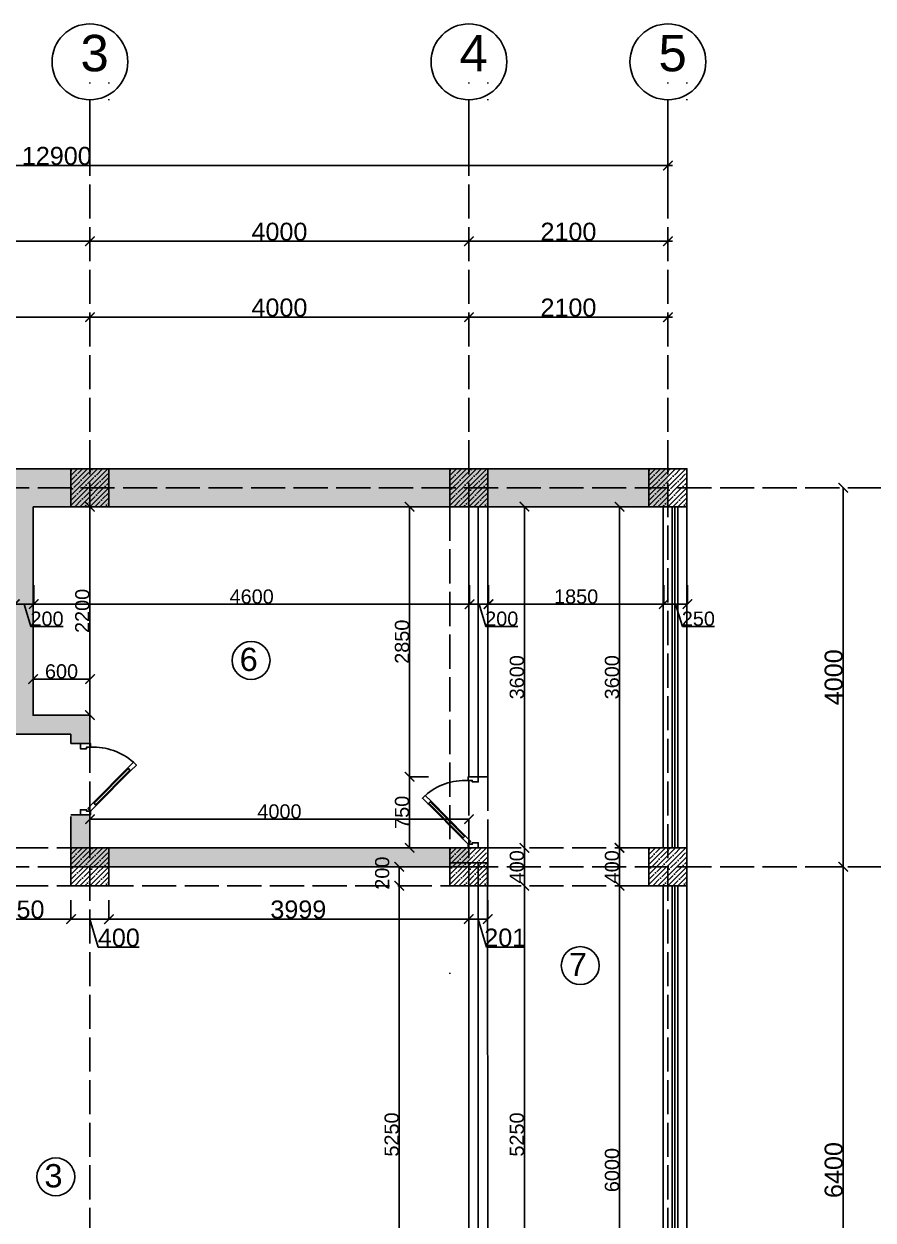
# Model space of a CAD drawing. Header units: millimetres. Extents: x -6014 to 220479, y -27718 to 28747.
# Drawn here: x 8273 to 17235, y 7239 to 19861 of the extents above; entities that cross this region are included whole.
import ezdxf

# ---------------------------------------------------------------- set-up
doc = ezdxf.new("R2010")
doc.units = ezdxf.units.MM
doc.header["$MEASUREMENT"] = 0
doc.linetypes.add('ACAD_ISO02W100', pattern=[15, 12, -3])
doc.layers.add('Plan 1', color=7, linetype='Continuous')
doc.layers.add('Plan 2', color=7, linetype='Continuous')
doc.styles.get("Standard").update_dxf_attribs({"font": 'arial.ttf'})
doc.dimstyles.new('GOST', dxfattribs={"dimtxt": 190, "dimasz": 100, "dimexe": 0.18, "dimexo": 0.06, "dimgap": 3, "dimtad": 1, "dimdec": 0, "dimzin": 0, "dimdsep": 46, "dimtxsty": 'Standard', "dimblk": 'ARCHTICK', "dimcen": 0.09, "dimclrt": 256, "dimadec": 0, "dimazin": 0, "dimtfac": 1, "dimtdec": 0, "dimtofl": 0, "dimtmove": 0, "dimatfit": 3, "dimldrblk": 'ARCHTICK', "dimfxl": 200, "dimfxlon": 1, "dimtolj": 1, "dimtzin": 0, "dimarcsym": 0})

# ---------------------------------------------------------------- blocks, each defined once
blk = doc.blocks.new('A$C3C032968')
for p, q in [((0, 0), (0, 100)), ((0, 100), (0, 0)), ((700, 0), (700, 100)), ((700, 0), (700, 100))]:
    blk.add_line(p, q)
for points in [[(120, 128), (461, 466), (433, 494), (92, 156)], [(113, 135), (454, 473), (440, 487), (99, 149)], [(517, 522), (461, 466), (433, 494), (489, 551)], [(63, 72), (120, 128), (92, 156), (35, 100)], [(35, 100), (0, 100), (0, 0), (50, 0), (50, 50), (50, 60), (35, 60)], [(665, 100), (665, 60), (650, 60), (650, 50), (650, 0), (700, 0), (700, 100)]]:
    blk.add_lwpolyline(points, close=True)
blk.add_arc((72, 129), 593, 357.2313, 41.4937)
blk = doc.blocks.new('_ArchTick')
at = {"color": 0, "linetype": 'ByBlock', "const_width": 0.15}
blk.add_lwpolyline([(-0.5, -0.5), (0.5, 0.5)], dxfattribs=at)
blk = doc.blocks.new('*D142')
at = {"color": 0, "lineweight": -2, "transparency": 16777216}
for p, q in [((4170, 16567), (4170, 16767)), ((4170, 16767), (8970, 16767)), ((8970, 16567), (8970, 16767))]:
    blk.add_line(p, q, dxfattribs=at)
at = {"layer": 'Defpoints', "color": 0, "transparency": 16777216}
for p in [(8970, 16767), (4170, 14967), (8970, 14967)]:
    blk.add_point(p, dxfattribs=at)
at = {"color": 0, "lineweight": -2, "transparency": 16777216, "xscale": 100, "yscale": 100, "zscale": 100, "rotation": 180}
blk.add_blockref('_ArchTick', (4170, 16767), dxfattribs=at)
at = {"color": 0, "lineweight": -2, "transparency": 16777216, "xscale": 100, "yscale": 100, "zscale": 100}
blk.add_blockref('_ArchTick', (8970, 16767), dxfattribs=at)
at = {"transparency": 16777216, "insert": (6570, 16867), "char_height": 190, "attachment_point": 5}
blk.add_mtext('\\A1;4800', dxfattribs=at)
blk = doc.blocks.new('*D143')
at = {"color": 0, "lineweight": -2, "transparency": 16777216}
for p, q in [((8970, 16567), (8970, 16767)), ((8970, 16767), (12970, 16767)), ((12970, 16567), (12970, 16767))]:
    blk.add_line(p, q, dxfattribs=at)
at = {"layer": 'Defpoints', "color": 0, "transparency": 16777216}
for p in [(12970, 16767), (8970, 14967), (12970, 14967)]:
    blk.add_point(p, dxfattribs=at)
at = {"color": 0, "lineweight": -2, "transparency": 16777216, "xscale": 100, "yscale": 100, "zscale": 100, "rotation": 180}
blk.add_blockref('_ArchTick', (8970, 16767), dxfattribs=at)
at = {"color": 0, "lineweight": -2, "transparency": 16777216, "xscale": 100, "yscale": 100, "zscale": 100}
blk.add_blockref('_ArchTick', (12970, 16767), dxfattribs=at)
at = {"transparency": 16777216, "insert": (10970, 16867), "char_height": 190, "attachment_point": 5}
blk.add_mtext('\\A1;4000', dxfattribs=at)
blk = doc.blocks.new('*D144')
at = {"color": 0, "lineweight": -2, "transparency": 16777216}
for p, q in [((12970, 16567), (12970, 16767)), ((12970, 16767), (15070, 16767)), ((15070, 16567), (15070, 16767))]:
    blk.add_line(p, q, dxfattribs=at)
at = {"layer": 'Defpoints', "color": 0, "transparency": 16777216}
for p in [(15070, 16767), (12970, 14967), (15070, 14967)]:
    blk.add_point(p, dxfattribs=at)
at = {"color": 0, "lineweight": -2, "transparency": 16777216, "xscale": 100, "yscale": 100, "zscale": 100, "rotation": 180}
blk.add_blockref('_ArchTick', (12970, 16767), dxfattribs=at)
at = {"color": 0, "lineweight": -2, "transparency": 16777216, "xscale": 100, "yscale": 100, "zscale": 100}
blk.add_blockref('_ArchTick', (15070, 16767), dxfattribs=at)
at = {"transparency": 16777216, "insert": (14020, 16867), "char_height": 190, "attachment_point": 5}
blk.add_mtext('\\A1;2100', dxfattribs=at)
blk = doc.blocks.new('*D146')
at = {"color": 0, "lineweight": -2, "transparency": 16777216}
for p, q in [((4170, 17367), (4170, 17567)), ((4170, 17567), (8970, 17567)), ((8970, 17367), (8970, 17567))]:
    blk.add_line(p, q, dxfattribs=at)
at = {"layer": 'Defpoints', "color": 0, "transparency": 16777216}
for p in [(8970, 17567), (4170, 14967), (8970, 14967)]:
    blk.add_point(p, dxfattribs=at)
at = {"color": 0, "lineweight": -2, "transparency": 16777216, "xscale": 100, "yscale": 100, "zscale": 100, "rotation": 180}
blk.add_blockref('_ArchTick', (4170, 17567), dxfattribs=at)
at = {"color": 0, "lineweight": -2, "transparency": 16777216, "xscale": 100, "yscale": 100, "zscale": 100}
blk.add_blockref('_ArchTick', (8970, 17567), dxfattribs=at)
at = {"transparency": 16777216, "insert": (6570, 17667), "char_height": 190, "attachment_point": 5}
blk.add_mtext('\\A1;4800', dxfattribs=at)
blk = doc.blocks.new('*D147')
at = {"color": 0, "lineweight": -2, "transparency": 16777216}
for p, q in [((8970, 17367), (8970, 17567)), ((8970, 17567), (12970, 17567)), ((12970, 17367), (12970, 17567))]:
    blk.add_line(p, q, dxfattribs=at)
at = {"layer": 'Defpoints', "color": 0, "transparency": 16777216}
for p in [(12970, 17567), (8970, 14967), (12970, 14967)]:
    blk.add_point(p, dxfattribs=at)
at = {"color": 0, "lineweight": -2, "transparency": 16777216, "xscale": 100, "yscale": 100, "zscale": 100, "rotation": 180}
blk.add_blockref('_ArchTick', (8970, 17567), dxfattribs=at)
at = {"color": 0, "lineweight": -2, "transparency": 16777216, "xscale": 100, "yscale": 100, "zscale": 100}
blk.add_blockref('_ArchTick', (12970, 17567), dxfattribs=at)
at = {"transparency": 16777216, "insert": (10970, 17667), "char_height": 190, "attachment_point": 5}
blk.add_mtext('\\A1;4000', dxfattribs=at)
blk = doc.blocks.new('*D148')
at = {"color": 0, "lineweight": -2, "transparency": 16777216}
for p, q in [((12970, 17367), (12970, 17567)), ((12970, 17567), (15070, 17567)), ((15070, 17367), (15070, 17567))]:
    blk.add_line(p, q, dxfattribs=at)
at = {"layer": 'Defpoints', "color": 0, "transparency": 16777216}
for p in [(15070, 17567), (12970, 14967), (15070, 14967)]:
    blk.add_point(p, dxfattribs=at)
at = {"color": 0, "lineweight": -2, "transparency": 16777216, "xscale": 100, "yscale": 100, "zscale": 100, "rotation": 180}
blk.add_blockref('_ArchTick', (12970, 17567), dxfattribs=at)
at = {"color": 0, "lineweight": -2, "transparency": 16777216, "xscale": 100, "yscale": 100, "zscale": 100}
blk.add_blockref('_ArchTick', (15070, 17567), dxfattribs=at)
at = {"transparency": 16777216, "insert": (14020, 17667), "char_height": 190, "attachment_point": 5}
blk.add_mtext('\\A1;2100', dxfattribs=at)
blk = doc.blocks.new('*D149')
at = {"color": 0, "lineweight": -2, "transparency": 16777216}
for p, q in [((2170, 18167), (2170, 18367)), ((2170, 18367), (15070, 18367)), ((15070, 18167), (15070, 18367))]:
    blk.add_line(p, q, dxfattribs=at)
at = {"layer": 'Defpoints', "color": 0, "transparency": 16777216}
for p in [(15070, 18367), (2170, 14967), (15070, 14967)]:
    blk.add_point(p, dxfattribs=at)
at = {"color": 0, "lineweight": -2, "transparency": 16777216, "xscale": 100, "yscale": 100, "zscale": 100, "rotation": 180}
blk.add_blockref('_ArchTick', (2170, 18367), dxfattribs=at)
at = {"color": 0, "lineweight": -2, "transparency": 16777216, "xscale": 100, "yscale": 100, "zscale": 100}
blk.add_blockref('_ArchTick', (15070, 18367), dxfattribs=at)
at = {"transparency": 16777216, "insert": (8620, 18467), "char_height": 190, "attachment_point": 5}
blk.add_mtext('\\A1;12900', dxfattribs=at)
blk = doc.blocks.new('*D163')
at = {"color": 0, "lineweight": -2, "transparency": 16777216}
for p, q in [((8177, 13938), (8177, 13738)), ((8377, 13938), (8377, 13738)), ((8177, 13738), (8377, 13738)), ((8277, 13738), (8347, 13504)), ((8347, 13504), (8686, 13504))]:
    blk.add_line(p, q, dxfattribs=at)
at = {"layer": 'Defpoints', "color": 0, "transparency": 16777216}
for p in [(8177, 14960), (8377, 14960), (8377, 13738)]:
    blk.add_point(p, dxfattribs=at)
at = {"color": 0, "lineweight": -2, "transparency": 16777216, "xscale": 100, "yscale": 100, "zscale": 100, "rotation": 180}
blk.add_blockref('_ArchTick', (8177, 13738), dxfattribs=at)
at = {"color": 0, "lineweight": -2, "transparency": 16777216, "xscale": 100, "yscale": 100, "zscale": 100}
blk.add_blockref('_ArchTick', (8377, 13738), dxfattribs=at)
at = {"transparency": 16777216, "insert": (8517, 13584), "char_height": 150, "attachment_point": 5}
blk.add_mtext('\\A1;200', dxfattribs=at)
blk = doc.blocks.new('*D164')
at = {"color": 0, "lineweight": -2, "transparency": 16777216}
for p, q in [((8377, 13938), (8377, 13738)), ((12977, 13938), (12977, 13738)), ((8377, 13738), (12977, 13738))]:
    blk.add_line(p, q, dxfattribs=at)
at = {"layer": 'Defpoints', "color": 0, "transparency": 16777216}
for p in [(8377, 14960), (12977, 14960), (12977, 13738)]:
    blk.add_point(p, dxfattribs=at)
at = {"color": 0, "lineweight": -2, "transparency": 16777216, "xscale": 100, "yscale": 100, "zscale": 100, "rotation": 180}
blk.add_blockref('_ArchTick', (8377, 13738), dxfattribs=at)
at = {"color": 0, "lineweight": -2, "transparency": 16777216, "xscale": 100, "yscale": 100, "zscale": 100}
blk.add_blockref('_ArchTick', (12977, 13738), dxfattribs=at)
at = {"transparency": 16777216, "insert": (10677, 13818), "char_height": 150, "attachment_point": 5}
blk.add_mtext('\\A1;4600', dxfattribs=at)
blk = doc.blocks.new('*D165')
at = {"color": 0, "lineweight": -2, "transparency": 16777216}
for p, q in [((12977, 13938), (12977, 13738)), ((13176, 13938), (13176, 13738)), ((12977, 13738), (13176, 13738)), ((13076, 13738), (13147, 13504)), ((13147, 13504), (13486, 13504))]:
    blk.add_line(p, q, dxfattribs=at)
at = {"layer": 'Defpoints', "color": 0, "transparency": 16777216}
for p in [(12977, 14960), (13176, 14960), (13176, 13738)]:
    blk.add_point(p, dxfattribs=at)
at = {"color": 0, "lineweight": -2, "transparency": 16777216, "xscale": 100, "yscale": 100, "zscale": 100, "rotation": 180}
blk.add_blockref('_ArchTick', (12977, 13738), dxfattribs=at)
at = {"color": 0, "lineweight": -2, "transparency": 16777216, "xscale": 100, "yscale": 100, "zscale": 100}
blk.add_blockref('_ArchTick', (13176, 13738), dxfattribs=at)
at = {"transparency": 16777216, "insert": (13316, 13584), "char_height": 150, "attachment_point": 5}
blk.add_mtext('\\A1;200', dxfattribs=at)
blk = doc.blocks.new('*D166')
at = {"color": 0, "lineweight": -2, "transparency": 16777216}
for p, q in [((13176, 13938), (13176, 13738)), ((15026, 13938), (15026, 13738)), ((13176, 13738), (15026, 13738))]:
    blk.add_line(p, q, dxfattribs=at)
at = {"layer": 'Defpoints', "color": 0, "transparency": 16777216}
for p in [(13176, 14960), (15026, 14960), (15026, 13738)]:
    blk.add_point(p, dxfattribs=at)
at = {"color": 0, "lineweight": -2, "transparency": 16777216, "xscale": 100, "yscale": 100, "zscale": 100, "rotation": 180}
blk.add_blockref('_ArchTick', (13176, 13738), dxfattribs=at)
at = {"color": 0, "lineweight": -2, "transparency": 16777216, "xscale": 100, "yscale": 100, "zscale": 100}
blk.add_blockref('_ArchTick', (15026, 13738), dxfattribs=at)
at = {"transparency": 16777216, "insert": (14101, 13818), "char_height": 150, "attachment_point": 5}
blk.add_mtext('\\A1;1850', dxfattribs=at)
blk = doc.blocks.new('*D167')
at = {"color": 0, "lineweight": -2, "transparency": 16777216}
for p, q in [((15026, 13938), (15026, 13738)), ((15276, 13938), (15276, 13738)), ((15026, 13738), (15276, 13738)), ((15151, 13738), (15222, 13504)), ((15222, 13504), (15561, 13504))]:
    blk.add_line(p, q, dxfattribs=at)
at = {"layer": 'Defpoints', "color": 0, "transparency": 16777216}
for p in [(15026, 14960), (15276, 14960), (15276, 13738)]:
    blk.add_point(p, dxfattribs=at)
at = {"color": 0, "lineweight": -2, "transparency": 16777216, "xscale": 100, "yscale": 100, "zscale": 100, "rotation": 180}
blk.add_blockref('_ArchTick', (15026, 13738), dxfattribs=at)
at = {"color": 0, "lineweight": -2, "transparency": 16777216, "xscale": 100, "yscale": 100, "zscale": 100}
blk.add_blockref('_ArchTick', (15276, 13738), dxfattribs=at)
at = {"transparency": 16777216, "insert": (15391, 13584), "char_height": 150, "attachment_point": 5}
blk.add_mtext('\\A1;250', dxfattribs=at)
blk = doc.blocks.new('*D178')
at = {"color": 0, "lineweight": -2, "transparency": 16777216}
for p, q in [((8770, 14767), (8970, 14767)), ((8970, 12567), (8970, 14767)), ((8770, 12567), (8970, 12567))]:
    blk.add_line(p, q, dxfattribs=at)
at = {"layer": 'Defpoints', "color": 0, "transparency": 16777216}
for p in [(8370, 14767), (8970, 14767), (8370, 12567)]:
    blk.add_point(p, dxfattribs=at)
at = {"color": 0, "lineweight": -2, "transparency": 16777216, "xscale": 100, "yscale": 100, "zscale": 100}
for p, rotation in [((8970, 14767), 90), ((8970, 12567), 270)]:
    blk.add_blockref('_ArchTick', p, dxfattribs=dict(at, rotation=rotation))
at = {"transparency": 16777216, "insert": (8890, 13667), "char_height": 150, "attachment_point": 5, "rotation": 90}
blk.add_mtext('\\A1;2200', dxfattribs=at)
blk = doc.blocks.new('*D179')
at = {"color": 0, "lineweight": -2, "transparency": 16777216}
for p, q in [((12544, 11917), (12344, 11917)), ((12344, 11167), (12344, 11917)), ((12544, 11167), (12344, 11167))]:
    blk.add_line(p, q, dxfattribs=at)
at = {"layer": 'Defpoints', "color": 0, "transparency": 16777216}
for p in [(12344, 11917), (13170, 11917), (13170, 11167)]:
    blk.add_point(p, dxfattribs=at)
at = {"color": 0, "lineweight": -2, "transparency": 16777216, "xscale": 100, "yscale": 100, "zscale": 100}
for p, rotation in [((12344, 11917), 90), ((12344, 11167), 270)]:
    blk.add_blockref('_ArchTick', p, dxfattribs=dict(at, rotation=rotation))
at = {"transparency": 16777216, "insert": (12264, 11542), "char_height": 150, "attachment_point": 5, "rotation": 90}
blk.add_mtext('\\A1;750', dxfattribs=at)
blk = doc.blocks.new('*D180')
at = {"color": 0, "lineweight": -2, "transparency": 16777216}
for p, q in [((12544, 14767), (12344, 14767)), ((12344, 11917), (12344, 14767)), ((12544, 11917), (12344, 11917))]:
    blk.add_line(p, q, dxfattribs=at)
at = {"layer": 'Defpoints', "color": 0, "transparency": 16777216}
for p in [(12344, 14767), (12770, 14767), (13170, 11917)]:
    blk.add_point(p, dxfattribs=at)
at = {"color": 0, "lineweight": -2, "transparency": 16777216, "xscale": 100, "yscale": 100, "zscale": 100}
for p, rotation in [((12344, 14767), 90), ((12344, 11917), 270)]:
    blk.add_blockref('_ArchTick', p, dxfattribs=dict(at, rotation=rotation))
at = {"transparency": 16777216, "insert": (12264, 13342), "char_height": 150, "attachment_point": 5, "rotation": 90}
blk.add_mtext('\\A1;2850', dxfattribs=at)
blk = doc.blocks.new('*D181')
at = {"color": 0, "lineweight": -2, "transparency": 16777216}
for p, q in [((8370, 12748), (8370, 12948)), ((8370, 12948), (8970, 12948)), ((8970, 12748), (8970, 12948))]:
    blk.add_line(p, q, dxfattribs=at)
at = {"layer": 'Defpoints', "color": 0, "transparency": 16777216}
for p in [(8970, 12948), (8370, 12567), (8970, 12567)]:
    blk.add_point(p, dxfattribs=at)
at = {"color": 0, "lineweight": -2, "transparency": 16777216, "xscale": 100, "yscale": 100, "zscale": 100, "rotation": 180}
blk.add_blockref('_ArchTick', (8370, 12948), dxfattribs=at)
at = {"color": 0, "lineweight": -2, "transparency": 16777216, "xscale": 100, "yscale": 100, "zscale": 100}
blk.add_blockref('_ArchTick', (8970, 12948), dxfattribs=at)
at = {"transparency": 16777216, "insert": (8670, 13028), "char_height": 150, "attachment_point": 5}
blk.add_mtext('\\A1;600', dxfattribs=at)
blk = doc.blocks.new('*D182')
at = {"color": 0, "lineweight": -2, "transparency": 16777216}
for p, q in [((8970, 11270), (8970, 11471)), ((8970, 11470), (12970, 11470)), ((12970, 11270), (12970, 11471))]:
    blk.add_line(p, q, dxfattribs=at)
at = {"layer": 'Defpoints', "color": 0, "transparency": 16777216}
for p in [(12970, 11470), (8970, 11167), (12970, 11167)]:
    blk.add_point(p, dxfattribs=at)
at = {"color": 0, "lineweight": -2, "transparency": 16777216, "xscale": 100, "yscale": 100, "zscale": 100, "rotation": 180}
blk.add_blockref('_ArchTick', (8970, 11470), dxfattribs=at)
at = {"color": 0, "lineweight": -2, "transparency": 16777216, "xscale": 100, "yscale": 100, "zscale": 100}
blk.add_blockref('_ArchTick', (12970, 11470), dxfattribs=at)
at = {"transparency": 16777216, "insert": (10970, 11550), "char_height": 150, "attachment_point": 5}
blk.add_mtext('\\A1;4000', dxfattribs=at)
blk = doc.blocks.new('*D193')
at = {"color": 0, "lineweight": -2, "transparency": 16777216}
for p, q in [((14759, 10767), (14559, 10767)), ((14559, 4767), (14559, 10767)), ((14759, 4767), (14559, 4767))]:
    blk.add_line(p, q, dxfattribs=at)
at = {"layer": 'Defpoints', "color": 0, "transparency": 16777216}
for p in [(14559, 10767), (15020, 10767), (15020, 4767)]:
    blk.add_point(p, dxfattribs=at)
at = {"color": 0, "lineweight": -2, "transparency": 16777216, "xscale": 100, "yscale": 100, "zscale": 100}
for p, rotation in [((14559, 10767), 90), ((14559, 4767), 270)]:
    blk.add_blockref('_ArchTick', p, dxfattribs=dict(at, rotation=rotation))
at = {"transparency": 16777216, "insert": (14480, 7767), "char_height": 150, "attachment_point": 5, "rotation": 90}
blk.add_mtext('\\A1;6000', dxfattribs=at)
blk = doc.blocks.new('*D194')
at = {"color": 0, "lineweight": -2, "transparency": 16777216}
for p, q in [((14759, 11167), (14559, 11167)), ((14559, 10767), (14559, 11167)), ((14759, 10767), (14559, 10767))]:
    blk.add_line(p, q, dxfattribs=at)
at = {"layer": 'Defpoints', "color": 0, "transparency": 16777216}
for p in [(14559, 11167), (14870, 11167), (15020, 10767)]:
    blk.add_point(p, dxfattribs=at)
at = {"color": 0, "lineweight": -2, "transparency": 16777216, "xscale": 100, "yscale": 100, "zscale": 100}
for p, rotation in [((14559, 11167), 90), ((14559, 10767), 270)]:
    blk.add_blockref('_ArchTick', p, dxfattribs=dict(at, rotation=rotation))
at = {"transparency": 16777216, "insert": (14480, 10967), "char_height": 150, "attachment_point": 5, "rotation": 90}
blk.add_mtext('\\A1;400', dxfattribs=at)
blk = doc.blocks.new('*D195')
at = {"color": 0, "lineweight": -2, "transparency": 16777216}
for p, q in [((14759, 14767), (14559, 14767)), ((14559, 11167), (14559, 14767)), ((14759, 11167), (14559, 11167))]:
    blk.add_line(p, q, dxfattribs=at)
at = {"layer": 'Defpoints', "color": 0, "transparency": 16777216}
for p in [(14559, 14767), (14870, 14767), (14870, 11167)]:
    blk.add_point(p, dxfattribs=at)
at = {"color": 0, "lineweight": -2, "transparency": 16777216, "xscale": 100, "yscale": 100, "zscale": 100}
for p, rotation in [((14559, 14767), 90), ((14559, 11167), 270)]:
    blk.add_blockref('_ArchTick', p, dxfattribs=dict(at, rotation=rotation))
at = {"transparency": 16777216, "insert": (14480, 12967), "char_height": 150, "attachment_point": 5, "rotation": 90}
blk.add_mtext('\\A1;3600', dxfattribs=at)
blk = doc.blocks.new('*D197')
at = {"color": 0, "lineweight": -2, "transparency": 16777216}
for p, q in [((12435, 10767), (12235, 10767)), ((12235, 5517), (12235, 10767)), ((12435, 5517), (12235, 5517))]:
    blk.add_line(p, q, dxfattribs=at)
at = {"layer": 'Defpoints', "color": 0, "transparency": 16777216}
for p in [(12235, 10767), (13168, 10767), (13170, 5517)]:
    blk.add_point(p, dxfattribs=at)
at = {"color": 0, "lineweight": -2, "transparency": 16777216, "xscale": 100, "yscale": 100, "zscale": 100}
for p, rotation in [((12235, 10767), 90), ((12235, 5517), 270)]:
    blk.add_blockref('_ArchTick', p, dxfattribs=dict(at, rotation=rotation))
at = {"transparency": 16777216, "insert": (12155, 8142), "char_height": 150, "attachment_point": 5, "rotation": 90}
blk.add_mtext('\\A1;5250', dxfattribs=at)
blk = doc.blocks.new('*D198')
at = {"color": 0, "lineweight": -2, "transparency": 16777216}
for p, q in [((12435, 10967), (12235, 10967)), ((12235, 10767), (12235, 10967)), ((12435, 10767), (12235, 10767))]:
    blk.add_line(p, q, dxfattribs=at)
at = {"layer": 'Defpoints', "color": 0, "transparency": 16777216}
for p in [(12235, 10967), (13168, 10967), (13168, 10767)]:
    blk.add_point(p, dxfattribs=at)
at = {"color": 0, "lineweight": -2, "transparency": 16777216, "xscale": 100, "yscale": 100, "zscale": 100}
for p, rotation in [((12235, 10967), 90), ((12235, 10767), 270)]:
    blk.add_blockref('_ArchTick', p, dxfattribs=dict(at, rotation=rotation))
at = {"transparency": 16777216, "insert": (12055, 10900), "char_height": 150, "attachment_point": 5, "rotation": 90}
blk.add_mtext('\\A1;200', dxfattribs=at)
blk = doc.blocks.new('*D200')
at = {"color": 0, "lineweight": -2, "transparency": 16777216}
for p, q in [((13556, 10767), (13555, 10767)), ((13555, 5517), (13555, 10767)), ((13355, 5517), (13556, 5517))]:
    blk.add_line(p, q, dxfattribs=at)
at = {"layer": 'Defpoints', "color": 0, "transparency": 16777216}
for p in [(13555, 10767), (13556, 10767), (13170, 5517)]:
    blk.add_point(p, dxfattribs=at)
at = {"color": 0, "lineweight": -2, "transparency": 16777216, "xscale": 100, "yscale": 100, "zscale": 100}
for p, rotation in [((13555, 10767), 90), ((13555, 5517), 270)]:
    blk.add_blockref('_ArchTick', p, dxfattribs=dict(at, rotation=rotation))
at = {"transparency": 16777216, "insert": (13476, 8142), "char_height": 150, "attachment_point": 5, "rotation": 90}
blk.add_mtext('\\A1;5250', dxfattribs=at)
blk = doc.blocks.new('*D201')
at = {"color": 0, "lineweight": -2, "transparency": 16777216}
for p, q in [((13556, 11167), (13555, 11167)), ((13555, 10767), (13555, 11167)), ((13556, 10767), (13555, 10767))]:
    blk.add_line(p, q, dxfattribs=at)
at = {"layer": 'Defpoints', "color": 0, "transparency": 16777216}
for p in [(13555, 11167), (13556, 11167), (13556, 10767)]:
    blk.add_point(p, dxfattribs=at)
at = {"color": 0, "lineweight": -2, "transparency": 16777216, "xscale": 100, "yscale": 100, "zscale": 100}
for p, rotation in [((13555, 11167), 90), ((13555, 10767), 270)]:
    blk.add_blockref('_ArchTick', p, dxfattribs=dict(at, rotation=rotation))
at = {"transparency": 16777216, "insert": (13476, 10967), "char_height": 150, "attachment_point": 5, "rotation": 90}
blk.add_mtext('\\A1;400', dxfattribs=at)
blk = doc.blocks.new('*D202')
at = {"color": 0, "lineweight": -2, "transparency": 16777216}
for p, q in [((13555, 14767), (13556, 14767)), ((13555, 11167), (13555, 14767)), ((13556, 11167), (13555, 11167))]:
    blk.add_line(p, q, dxfattribs=at)
at = {"layer": 'Defpoints', "color": 0, "transparency": 16777216}
for p in [(13555, 14767), (13555, 14767), (13556, 11167)]:
    blk.add_point(p, dxfattribs=at)
at = {"color": 0, "lineweight": -2, "transparency": 16777216, "xscale": 100, "yscale": 100, "zscale": 100}
for p, rotation in [((13555, 14767), 90), ((13555, 11167), 270)]:
    blk.add_blockref('_ArchTick', p, dxfattribs=dict(at, rotation=rotation))
at = {"transparency": 16777216, "insert": (13476, 12967), "char_height": 150, "attachment_point": 5, "rotation": 90}
blk.add_mtext('\\A1;3600', dxfattribs=at)
blk = doc.blocks.new('*D204')
at = {"color": 0, "lineweight": -2, "transparency": 16777216}
for p, q in [((8770, 10615), (8770, 10414)), ((7620, 10215), (7620, 10415)), ((7620, 10415), (8770, 10415))]:
    blk.add_line(p, q, dxfattribs=at)
at = {"layer": 'Defpoints', "color": 0, "transparency": 16777216}
for p in [(8770, 10767), (8770, 10415), (7620, 8994)]:
    blk.add_point(p, dxfattribs=at)
at = {"color": 0, "lineweight": -2, "transparency": 16777216, "xscale": 100, "yscale": 100, "zscale": 100, "rotation": 180}
blk.add_blockref('_ArchTick', (7620, 10415), dxfattribs=at)
at = {"color": 0, "lineweight": -2, "transparency": 16777216, "xscale": 100, "yscale": 100, "zscale": 100}
blk.add_blockref('_ArchTick', (8770, 10415), dxfattribs=at)
at = {"transparency": 16777216, "insert": (8195, 10515), "char_height": 190, "attachment_point": 5}
blk.add_mtext('\\A1;1150', dxfattribs=at)
blk = doc.blocks.new('*D205')
at = {"color": 0, "lineweight": -2, "transparency": 16777216}
for p, q in [((8770, 10615), (8770, 10414)), ((9170, 10615), (9170, 10414)), ((8770, 10415), (9170, 10415)), ((8970, 10415), (9058, 10119)), ((9058, 10119), (9491, 10119))]:
    blk.add_line(p, q, dxfattribs=at)
at = {"layer": 'Defpoints', "color": 0, "transparency": 16777216}
for p in [(8770, 10767), (9170, 10767), (9170, 10415)]:
    blk.add_point(p, dxfattribs=at)
at = {"color": 0, "lineweight": -2, "transparency": 16777216, "xscale": 100, "yscale": 100, "zscale": 100, "rotation": 180}
blk.add_blockref('_ArchTick', (8770, 10415), dxfattribs=at)
at = {"color": 0, "lineweight": -2, "transparency": 16777216, "xscale": 100, "yscale": 100, "zscale": 100}
blk.add_blockref('_ArchTick', (9170, 10415), dxfattribs=at)
at = {"transparency": 16777216, "insert": (9275, 10219), "char_height": 190, "attachment_point": 5}
blk.add_mtext('\\A1;400', dxfattribs=at)
blk = doc.blocks.new('*D206')
at = {"color": 0, "lineweight": -2, "transparency": 16777216}
for p, q in [((9170, 10615), (9170, 10414)), ((13168, 10615), (13168, 10414)), ((9170, 10415), (13168, 10415))]:
    blk.add_line(p, q, dxfattribs=at)
at = {"layer": 'Defpoints', "color": 0, "transparency": 16777216}
for p in [(9170, 10767), (13168, 10767), (13168, 10415)]:
    blk.add_point(p, dxfattribs=at)
at = {"color": 0, "lineweight": -2, "transparency": 16777216, "xscale": 100, "yscale": 100, "zscale": 100, "rotation": 180}
blk.add_blockref('_ArchTick', (9170, 10415), dxfattribs=at)
at = {"color": 0, "lineweight": -2, "transparency": 16777216, "xscale": 100, "yscale": 100, "zscale": 100}
blk.add_blockref('_ArchTick', (13168, 10415), dxfattribs=at)
at = {"transparency": 16777216, "insert": (11169, 10515), "char_height": 190, "attachment_point": 5}
blk.add_mtext('\\A1;3999', dxfattribs=at)
blk = doc.blocks.new('*D207')
at = {"color": 0, "lineweight": -2, "transparency": 16777216}
for p, q in [((12967, 10615), (12967, 10414)), ((13168, 10615), (13168, 10414)), ((13168, 10415), (12967, 10415)), ((13068, 10415), (13156, 10119)), ((13156, 10119), (13549, 10119))]:
    blk.add_line(p, q, dxfattribs=at)
at = {"layer": 'Defpoints', "color": 0, "transparency": 16777216}
for p in [(12967, 10767), (13168, 10767), (12967, 10415)]:
    blk.add_point(p, dxfattribs=at)
at = {"color": 0, "lineweight": -2, "transparency": 16777216, "xscale": 100, "yscale": 100, "zscale": 100, "rotation": 180}
blk.add_blockref('_ArchTick', (12967, 10415), dxfattribs=at)
at = {"color": 0, "lineweight": -2, "transparency": 16777216, "xscale": 100, "yscale": 100, "zscale": 100}
blk.add_blockref('_ArchTick', (13168, 10415), dxfattribs=at)
at = {"transparency": 16777216, "insert": (13353, 10219), "char_height": 190, "attachment_point": 5}
blk.add_mtext('\\A1;201', dxfattribs=at)
blk = doc.blocks.new('*D223')
at = {"color": 0, "lineweight": -2, "transparency": 16777216}
for p, q in [((16720, 10967), (16920, 10967)), ((16920, 4567), (16920, 10967)), ((16720, 4567), (16920, 4567))]:
    blk.add_line(p, q, dxfattribs=at)
at = {"layer": 'Defpoints', "color": 0, "transparency": 16777216}
for p in [(15070, 10967), (16920, 10967), (15070, 4567)]:
    blk.add_point(p, dxfattribs=at)
at = {"color": 0, "lineweight": -2, "transparency": 16777216, "xscale": 100, "yscale": 100, "zscale": 100}
for p, rotation in [((16920, 10967), 90), ((16920, 4567), 270)]:
    blk.add_blockref('_ArchTick', p, dxfattribs=dict(at, rotation=rotation))
at = {"transparency": 16777216, "insert": (16820, 7767), "char_height": 190, "attachment_point": 5, "rotation": 90}
blk.add_mtext('\\A1;6400', dxfattribs=at)
blk = doc.blocks.new('*D224')
at = {"color": 0, "lineweight": -2, "transparency": 16777216}
for p, q in [((16920, 14967), (16920, 14967)), ((16920, 10967), (16920, 14967)), ((16720, 10967), (16920, 10967))]:
    blk.add_line(p, q, dxfattribs=at)
at = {"layer": 'Defpoints', "color": 0, "transparency": 16777216}
for p in [(16920, 14967), (16920, 14967), (15070, 10967)]:
    blk.add_point(p, dxfattribs=at)
at = {"color": 0, "lineweight": -2, "transparency": 16777216, "xscale": 100, "yscale": 100, "zscale": 100}
for p, rotation in [((16920, 14967), 90), ((16920, 10967), 270)]:
    blk.add_blockref('_ArchTick', p, dxfattribs=dict(at, rotation=rotation))
at = {"transparency": 16777216, "insert": (16820, 12967), "char_height": 190, "attachment_point": 5, "rotation": 90}
blk.add_mtext('\\A1;4000', dxfattribs=at)
blk = doc.blocks.new('*D229')
at = {"color": 0, "lineweight": -2, "transparency": 16777216}
for p, q in [((18320, 14967), (18520, 14967)), ((18520, 4567), (18520, 14967)), ((18320, 4567), (18520, 4567))]:
    blk.add_line(p, q, dxfattribs=at)
at = {"layer": 'Defpoints', "color": 0, "transparency": 16777216}
for p in [(15070, 14967), (18520, 14967), (15070, 4567)]:
    blk.add_point(p, dxfattribs=at)
at = {"color": 0, "lineweight": -2, "transparency": 16777216, "xscale": 100, "yscale": 100, "zscale": 100}
for p, rotation in [((18520, 14967), 90), ((18520, 4567), 270)]:
    blk.add_blockref('_ArchTick', p, dxfattribs=dict(at, rotation=rotation))
at = {"transparency": 16777216, "insert": (18420, 9767), "char_height": 190, "attachment_point": 5, "rotation": 90}
blk.add_mtext('\\A1;10400', dxfattribs=at)

msp = doc.modelspace()

# ---------------------------------------------------------------- hatches: boundary and pattern name
at = {"ltscale": 50, "true_color": 0x636466, "transparency": 33554687}
h = msp.add_hatch(color=251, dxfattribs=at)
h.dxf.hatch_style = 1
h.paths.add_polyline_path([(4169.73896, 7339.33303), (2369.73896, 7339.33303), (2369.73896, 7139.33303), (4169.73896, 7139.33303)])
h.paths.add_polyline_path([(12969.73896, 11166.96121), (8969.73896, 11166.96121), (8969.73896, 11516.96121), (8769.73896, 11516.96121), (8769.73917, 10967.29673), (12969.73896, 10968.223)])
h.paths.add_polyline_path([(4245.89252, 9366.96121), (4169.73896, 9366.96121), (4169.73896, 9166.96121), (4245.89252, 9166.96121)], flags=17)
h.paths.add_polyline_path([(2369.73896, 7339.33303), (1969.73896, 7339.33303), (1969.73896, 7139.33303), (2369.73896, 7139.33303), (2369.73896, 7166.96121)])
h.paths.add_polyline_path([(5019.73896, 9166.96121), (5019.73896, 9366.96121), (4845.89252, 9366.96121), (4845.89252, 9166.96121)], flags=17)
h.paths.add_polyline_path([(2709.73896, 14766.96121), (2709.73896, 15166.96121), (1969.73896, 15166.96121), (1969.73896, 14766.96121)])
h.paths.add_polyline_path([(8769.73896, 12266.96121), (8969.73896, 12266.96121), (8969.73896, 12566.96121), (8369.73896, 12566.96121), (8369.73896, 14766.96121), (8169.73896, 14766.96121), (8169.73896, 12566.96121), (7369.73896, 12566.96121), (7369.73896, 12086.96121), (7569.73896, 12086.96121), (7569.73896, 12366.96121), (8769.73896, 12366.96121)])
h.paths.add_polyline_path([(7369.73896, 11166.96121), (7569.73896, 11166.96121), (7569.73896, 11336.96121), (7369.73896, 11336.96121)])
h.paths.add_polyline_path([(7319.73896, 10966.96121), (7319.73896, 11166.96121), (3969.73896, 11166.96121), (3969.73896, 8189.33303), (4169.73896, 8189.33303), (4169.73896, 9166.96121), (4169.73896, 10966.96121)])
h.paths.add_polyline_path([(15269.52858, 4366.96121), (15269.52858, 4766.96121), (2369.73896, 4766.96121), (1969.73896, 4766.96121), (1969.73896, 4366.96121)])
h.paths.add_polyline_path([(15069.52858, 14766.96121), (15069.52858, 15166.96121), (3669.73896, 15166.96121), (3669.73896, 14766.96121), (4169.73896, 14766.96121), (8169.73896, 14766.96121)])
at = {"transparency": 33554687}
h = msp.add_hatch(dxfattribs=at)
h.set_pattern_fill('ANSI35', color=1, scale=300)
h.set_pattern_definition([(45, (-49351.654, -8234.07), (-53.03301, 53.03301), []), (45, (-49298.62, -8234.07), (-53.03301, 53.03301), [93.75, -18.75, 0, -18.75])])
h.paths.add_polyline_path([(9169.52858, 15166.96121), (8769.52858, 15166.96121), (8769.52858, 14766.96121), (9169.52858, 14766.96121)])
h = msp.add_hatch(dxfattribs=at)
h.set_pattern_fill('ANSI35', color=1, scale=300)
h.set_pattern_definition([(45, (-45351.654, -8234.07), (-53.03301, 53.03301), []), (45, (-45298.62, -8234.07), (-53.03301, 53.03301), [93.75, -18.75, 0, -18.75])])
h.paths.add_polyline_path([(13169.52858, 15166.96121), (12769.52858, 15166.96121), (12769.52858, 14766.96121), (13169.52858, 14766.96121)])
h = msp.add_hatch(dxfattribs=at)
h.set_pattern_fill('ANSI35', color=1, scale=300)
h.set_pattern_definition([(45, (-43251.654, -8234.07), (-53.03301, 53.03301), []), (45, (-43198.62, -8234.07), (-53.03301, 53.03301), [93.75, -18.75, 0, -18.75])])
h.paths.add_polyline_path([(15269.52858, 15166.96121), (14869.52858, 15166.96121), (14869.52858, 14766.96121), (15269.52858, 14766.96121)])
h = msp.add_hatch(dxfattribs=at)
h.set_pattern_fill('ANSI35', color=1, scale=300)
h.set_pattern_definition([(45, (-49351.44, -12234.07), (-53.03301, 53.03301), []), (45, (-49298.41, -12234.07), (-53.03301, 53.03301), [93.75, -18.75, 0, -18.75])])
h.paths.add_polyline_path([(9169.73917, 11166.96121), (8769.73917, 11166.96121), (8769.73917, 10766.96121), (9169.73917, 10766.96121)])
h = msp.add_hatch(dxfattribs=at)
h.set_pattern_fill('ANSI35', color=1, scale=300)
h.set_pattern_definition([(45, (-45352.924, -12233.74), (-53.03301, 53.03301), []), (45, (-45299.89, -12233.74), (-53.03301, 53.03301), [93.75, -18.75, 0, -18.75])])
h.paths.add_polyline_path([(13168.25843, 11167.29673), (12768.25843, 11167.29673), (12768.25843, 10767.29673), (13168.25843, 10767.29673)])
h = msp.add_hatch(dxfattribs=at)
h.set_pattern_fill('ANSI35', color=1, scale=300)
h.set_pattern_definition([(45, (-43251.654, -12234.07), (-53.03301, 53.03301), []), (45, (-43198.62, -12234.07), (-53.03301, 53.03301), [93.75, -18.75, 0, -18.75])])
h.paths.add_polyline_path([(15269.52858, 11166.96121), (14869.52858, 11166.96121), (14869.52858, 10766.96121), (15269.52858, 10766.96121)])

# ---------------------------------------------------------------- linework, layer by layer
at = {"color": 18, "true_color": 0x000000}
for p, q in [((8369.73896, 14766.96121), (14919.73896, 14766.96121)), ((12968.25844, 11916.96121), (12968.25824, 14767.05857)), ((8969.73896, 12566.96121), (8969.73896, 12266.96121)), ((8969.73896, 12266.96121), (8969.73896, 12397.34441)), ((8769.73896, 12366.96121), (7569.73896, 12366.96121)), ((8969.73896, 11497.34441), (8969.73896, 11516.96121)), ((8969.73896, 11516.96121), (8969.73896, 11166.96121)), ((12968.25823, 5516.91494), (12966.98786, 11007.11487)), ((13168.25822, 5516.96121), (13166.98787, 11007.16115))]:
    msp.add_line(p, q, dxfattribs=at)
for p, q in [((13168.25822, 14766.96121), (12968.25822, 14766.96121)), ((8969.73896, 12266.96121), (8769.73917, 12266.96121)), ((13169.52858, 11916.96121), (12968.25844, 11916.96121)), ((8969.73896, 11166.96121), (12821.00932, 11166.96121)), ((13168.25843, 11166.96121), (12968.25843, 11166.96121)), ((13168.25822, 11007.16115), (12968.25822, 11007.16115)), ((8769.73917, 10967.29673), (13018.47759, 10968.27983))]:
    msp.add_line(p, q)
at = {"color": 152, "true_color": 0x2776bb}
for p, q in [((13068.25843, 11916.96121), (13068.25823, 14767.00989)), ((13068.25822, 5516.93808), (13066.98786, 11007.13801))]:
    msp.add_line(p, q, dxfattribs=at)
at = {"color": 18, "true_color": 0x000000}
for points in [[(8969.52858, 18367.14121), (8969.52858, 19067.14121)], [(12969.52858, 18367.14121), (12969.52858, 19067.14121)], [(15069.52858, 18367.14121), (15069.52858, 19067.14121)], [(4369.25904, 15166.96121), (14869.52858, 15166.96121)], [(8369.73896, 14766.96121), (8369.73896, 12566.96121)], [(8369.73896, 14766.96121), (12969.73896, 14766.96121)], [(8369.73896, 14766.96121), (12969.73896, 14766.96121)], [(8969.73896, 12266.96121), (8969.73896, 12566.96121), (8369.73896, 12566.96121), (8369.73896, 14766.96121)], [(12918.25822, 14766.96121), (13168.25822, 14766.96121)], [(13169.52858, 14766.96121), (13169.52858, 11916.96121)], [(15019.52858, 14766.96121), (15019.52858, 11166.96121)], [(15219.52858, 14766.96121), (15019.52858, 14766.96121)], [(15269.52858, 14766.96121), (15269.52858, 11166.96121)], [(8969.73896, 12266.96121), (8969.73896, 12566.96121), (8369.73896, 12566.96121)], [(8769.73896, 12266.96121), (8769.73896, 12366.96121)], [(12968.25843, 11916.29035), (12968.25843, 11916.96121)], [(8969.73896, 11516.96121), (8769.73896, 11516.96121)], [(12768.25843, 10967.29673), (8769.73917, 10967.29673), (8769.73917, 11496.41814)], [(8969.73896, 11207.16115), (8969.73896, 11516.96121)], [(15019.52858, 10766.96121), (15019.52858, 4766.96121)], [(15269.52858, 10766.96121), (15119.52858, 10766.96121)], [(15269.52858, 10766.96121), (15269.52858, 4766.96121)]]:
    msp.add_lwpolyline(points, dxfattribs=at)
for points in [[(8769.52858, 14766.96121), (9169.52858, 14766.96121), (9169.52858, 15166.96121), (8769.52858, 15166.96121)], [(12769.52858, 14766.96121), (13169.52858, 14766.96121), (13169.52858, 15166.96121), (12769.52858, 15166.96121)], [(14869.52858, 14766.96121), (15269.52858, 14766.96121), (15269.52858, 15166.96121), (14869.52858, 15166.96121)], [(8769.73917, 10766.96121), (9169.73917, 10766.96121), (9169.73917, 11166.96121), (8769.73917, 11166.96121)], [(12768.25843, 10767.29673), (13168.25843, 10767.29673), (13168.25843, 11167.29673), (12768.25843, 11167.29673)], [(14869.52858, 10766.96121), (15269.52858, 10766.96121), (15269.52858, 11166.96121), (14869.52858, 11166.96121)]]:
    msp.add_lwpolyline(points, close=True)
at = {"color": 152, "true_color": 0x2776bb}
for points in [[(13243.25822, 14766.96121), (12843.25822, 14766.96121)], [(15114.52858, 14766.96121), (15114.52858, 11166.96121)], [(15143.01865, 14766.96121), (15143.01865, 11166.96121)], [(15174.52858, 14766.96121), (15174.52858, 11166.96121)], [(13094.73917, 11916.96121), (12968.25844, 11916.96121), (13169.52858, 11916.96121)], [(13168.25822, 11007.16115), (12768.25822, 11007.16115)], [(15114.52858, 10766.96121), (15114.52858, 4766.96121)], [(15144.52858, 10766.96121), (15144.52858, 4766.96121)], [(15174.52858, 10766.96121), (15174.52858, 4766.96121)]]:
    msp.add_lwpolyline(points, dxfattribs=at)
at = {"color": 18, "true_color": 0x000000}
for centre in [(8969.52858, 19460.88431), (12969.52858, 19460.88431), (15069.52858, 19460.88431)]:
    msp.add_circle(centre, 400, dxfattribs=at)
at = {"layer": 'Plan 1', "color": 251, "linetype": 'ACAD_ISO02W100', "ltscale": 30, "true_color": 0x636466}
for p, q in [((8969.52858, 19230.90498), (8969.52858, 19243.41878)), ((9169.52858, 19230.90498), (9169.52858, 19243.41878)), ((12969.52858, 19230.90498), (12969.52858, 19243.41878)), ((13169.52858, 19230.90498), (13169.52858, 19243.41878)), ((15069.52858, 19230.90498), (15069.52858, 19243.41878)), ((15269.52858, 19230.90498), (15269.52858, 19243.41878)), ((8969.52858, 19054.62741), (8969.52858, 19067.14121)), ((9169.52858, 19054.62741), (9169.52858, 19067.14121)), ((12969.52858, 19054.62741), (12969.52858, 19067.14121)), ((13169.52858, 19054.62741), (13169.52858, 19067.14121)), ((15069.52858, 19054.62741), (15069.52858, 19067.14121)), ((15269.52858, 19054.62741), (15269.52858, 19067.14121)), ((2169.73896, 18366.96121), (15119.73896, 18366.96121)), ((2169.73896, 17566.96121), (15119.73896, 17566.96121)), ((2169.73896, 16766.96121), (15119.73896, 16766.96121)), ((16919.73896, 4566.96121), (16919.73896, 14966.96121)), ((12768.35555, 9836.98188), (12768.35555, 9849.49568))]:
    msp.add_line(p, q, dxfattribs=at)
for points in [[(8969.52858, 19067.14121), (8969.52858, 467.14121)], [(12969.52858, 19067.14121), (12969.52858, 467.14121)], [(15069.52858, 19067.14121), (15069.52858, 467.14121)], [(-1930.26104, 14966.96121), (19219.73896, 14966.96121)], [(-1930.26104, 10966.96121), (19219.73896, 10966.96121)]]:
    msp.add_lwpolyline(points, dxfattribs=at)
at = {"layer": 'Plan 1', "color": 6, "linetype": 'ACAD_ISO02W100', "ltscale": 30}
for points in [[(12769.52858, 14766.96121), (12769.52858, 11166.96121)], [(13169.52858, 11916.96121), (13169.52858, 11166.96121)], [(7719.73896, 11166.96121), (8769.73917, 11166.96121)], [(14869.52858, 11166.96121), (13168.25843, 11166.96121)], [(7719.73896, 10766.96121), (12768.25843, 10766.96121)], [(14869.52858, 10766.96121), (13168.25843, 10767.29673)]]:
    msp.add_lwpolyline(points, dxfattribs=at)
at = {"layer": 'Plan 2'}
for centre in [(10670.5177, 13144.40098), (14144.53573, 9924.75551), (8609.91751, 7695.86886)]:
    msp.add_circle(centre, 200, dxfattribs=at)

# ---------------------------------------------------------------- block references
for p, xscale, yscale, zscale, rotation in [((8869.73897, 11516.13815), -1.072604343039647, 1.072604343039647, 1.072604343039647, 270), ((13068.25842, 11166.96119), 1.070470199517108, 1.070470199517108, 1.070470199517108, 90.00000000000001)]:
    msp.add_blockref('A$C3C032968', p, dxfattribs=dict(at, xscale=xscale, yscale=yscale, zscale=zscale, rotation=rotation))

# ---------------------------------------------------------------- texts
at = {"layer": 'Plan 1', "char_height": 384.87481, "attachment_point": 1}
for s, insert in [('3', (8870.03566, 19745.64659)), ('4', (12870.03566, 19745.64659)), ('5', (14970.03566, 19745.64659))]:
    msp.add_mtext_dynamic_manual_height_columns(s, width=384.8748082, gutter_width=0.54982, heights=[0], dxfattribs=dict(at, insert=insert))
at = {"layer": 'Plan 2', "char_height": 245.41227, "attachment_point": 1}
for s, insert in [('6', (10550.16878, 13278.5025)), ('7', (14024.1868, 10058.85702)), ('3', (8489.56859, 7829.97038))]:
    msp.add_mtext_dynamic_manual_height_columns(s, width=245.4122714, gutter_width=0.81804, heights=[0], dxfattribs=dict(at, insert=insert))

# ---------------------------------------------------------------- dimensions: what is measured, and where the dimension line sits
at = {"color": 18, "true_color": 0x000000}
dim = msp.add_linear_dim(base=(15069.52858, 18366.96121), p1=(2169.73896, 14966.96121), p2=(15069.52858, 14966.96121), dimstyle='GOST', dxfattribs=at)
dim.commit()
dim.dimension.update_dxf_attribs({"geometry": '*D149', "text_midpoint": (8619.63377, 18466.97008)})
for base, p1, p2, override, picture, middle in [((8969.52858, 17566.96121), (4169.73896, 14966.96121), (8969.52858, 14966.96121), {"dimtmove": 1}, '*D146', (6569.63377, 17666.97008)), ((12969.52858, 17566.96121), (8969.52858, 14966.96121), (12969.52858, 14966.96121), {"dimtmove": 1}, '*D147', (10969.52858, 17666.97008)), ((15069.52858, 17566.96121), (12969.52858, 14966.96121), (15069.52858, 14966.96121), {"dimtmove": 1}, '*D148', (14019.52858, 17666.97008)), ((8969.52858, 16766.96121), (4169.73896, 14966.96121), (8969.52858, 14966.96121), {"dimtmove": 1}, '*D142', (6569.63377, 16866.97008)), ((12969.52858, 16766.96121), (8969.52858, 14966.96121), (12969.52858, 14966.96121), {"dimtmove": 1}, '*D143', (10969.52858, 16866.97008)), ((15069.52858, 16766.96121), (12969.52858, 14966.96121), (15069.52858, 14966.96121), {"dimtmove": 1}, '*D144', (14019.52858, 16866.97008)), ((8376.5231, 13738.45168), (8176.5231, 14960.1907), (8376.5231, 14960.1907), {"dimtxt": 150, "dimtmove": 1}, '*D163', (8349.85446, 13583.59978)), ((12976.5231, 13738.45168), (8376.5231, 14960.1907), (12976.5231, 14960.1907), {"dimtxt": 150, "dimtmove": 1}, '*D164', (10676.5231, 13818.03763)), ((13176.31273, 13738.45168), (12976.5231, 14960.1907), (13176.31273, 14960.1907), {"dimtxt": 150, "dimtmove": 1}, '*D165', (13149.74927, 13583.59978)), ((15026.31273, 13738.45168), (13176.31273, 14960.1907), (15026.31273, 14960.1907), {"dimtxt": 150, "dimtmove": 1}, '*D166', (14101.31273, 13818.03763)), ((15276.31273, 13738.45168), (15026.31273, 14960.1907), (15276.31273, 14960.1907), {"dimtxt": 150, "dimtmove": 1}, '*D167', (15224.64408, 13583.59978)), ((8969.73896, 12948.24652), (8369.73896, 12566.96121), (8969.73896, 12566.75084), {"dimtxt": 150}, '*D181', (8669.73896, 13027.83246)), ((12969.52858, 11470.43048), (8969.73917, 11166.96121), (12969.52858, 11167.29673), {"dimtxt": 150}, '*D182', (10969.63388, 11550.01643)), ((8769.73917, 10414.60113), (7619.73896, 8993.7252), (8769.73917, 10766.96121), {"dimtmove": 1}, '*D204', (8194.73907, 10514.61)), ((9169.73917, 10414.60113), (8769.73917, 10766.96121), (9169.73917, 10766.96121), {"dimtmove": 1}, '*D205', (9061.45116, 10218.9034)), ((13168.25843, 10414.60113), (9169.73917, 10766.96121), (13168.25843, 10767.29673), {"dimtmove": 1}, '*D206', (11168.9988, 10514.6748)), ((12967.04335, 10414.60113), (13168.25843, 10767.29673), (12967.04335, 10767.29673), {"dimtmove": 1}, '*D207', (13159.36287, 10218.9034))]:
    dim = msp.add_linear_dim(base=base, p1=p1, p2=p2, dimstyle='GOST', override=override, dxfattribs=at)
    dim.commit()
    dim.dimension.update_dxf_attribs({"geometry": picture, "text_midpoint": middle})
for base, p1, p2, override, picture, middle in [((16919.73896, 14966.96121), (15069.52858, 10966.96121), (16919.73896, 14966.96121), {"dimtmove": 1}, '*D224', (16819.73009, 12966.96121)), ((8969.52858, 14766.96121), (8369.73896, 12566.96121), (8369.73896, 14766.96121), {"dimtxt": 150}, '*D178', (8889.94264, 13666.96121)), ((12343.97952, 14766.96121), (13169.52858, 11916.96121), (12769.52858, 14766.96121), {"dimtxt": 150, "dimtmove": 1}, '*D180', (12264.39358, 13341.96121)), ((13555.332, 14766.96121), (13555.712, 11166.96121), (13555.332, 14766.96121), {"dimtxt": 150, "dimtmove": 1}, '*D202', (13475.69489, 12966.96121)), ((14559.21654, 14766.96121), (14869.52858, 11166.96121), (14869.52858, 14766.96121), {"dimtxt": 150, "dimtmove": 1}, '*D195', (14479.57943, 12966.96121)), ((12343.97952, 11916.96121), (13169.52858, 11166.96121), (13169.52858, 11916.96121), {"dimtxt": 150}, '*D179', (12264.39358, 11541.96121)), ((13555.332, 11166.96121), (13556.37416, 10767.22018), (13555.712, 11166.96121), {"dimtxt": 150, "dimtmove": 1}, '*D201', (13475.74605, 10967.0907)), ((14559.21654, 11166.96121), (15019.52858, 10766.96121), (14869.52858, 11166.96121), {"dimtxt": 150, "dimtmove": 1}, '*D194', (14479.63059, 10966.96121)), ((12234.99567, 10966.96121), (13168.25843, 10767.29673), (13168.25843, 10966.96121), {"dimtxt": 150, "dimtmove": 1}, '*D198', (12055.40972, 10900.12897)), ((12234.99567, 10767.29673), (13169.52858, 5516.96121), (13168.25843, 10767.29673), {"dimtxt": 150, "dimtmove": 1}, '*D197', (12155.40972, 8142.12897)), ((13555.332, 10767.22018), (13169.52858, 5516.96121), (13556.37416, 10767.22018), {"dimtxt": 150, "dimtmove": 1}, '*D200', (13475.74605, 8142.0907)), ((14559.21654, 10766.96121), (15019.52858, 4766.96121), (15019.52858, 10766.96121), {"dimtxt": 150}, '*D193', (14479.63059, 7766.96121))]:
    dim = msp.add_linear_dim(base=base, p1=p1, p2=p2, angle=90, dimstyle='GOST', override=override, dxfattribs=at)
    dim.commit()
    dim.dimension.update_dxf_attribs({"geometry": picture, "text_midpoint": middle})
for base, p2, picture, middle in [((18519.91896, 14966.96121), (15069.52858, 14966.96121), '*D229', (18419.91009, 9766.96121)), ((16919.73896, 10966.96121), (15069.52858, 10966.96121), '*D223', (16819.73009, 7766.96121))]:
    dim = msp.add_linear_dim(base=base, p1=(15069.52858, 4566.96121), p2=p2, angle=90, dimstyle='GOST', dxfattribs=at)
    dim.commit()
    dim.dimension.update_dxf_attribs({"geometry": picture, "text_midpoint": middle})

doc.saveas('drawing.dxf')
